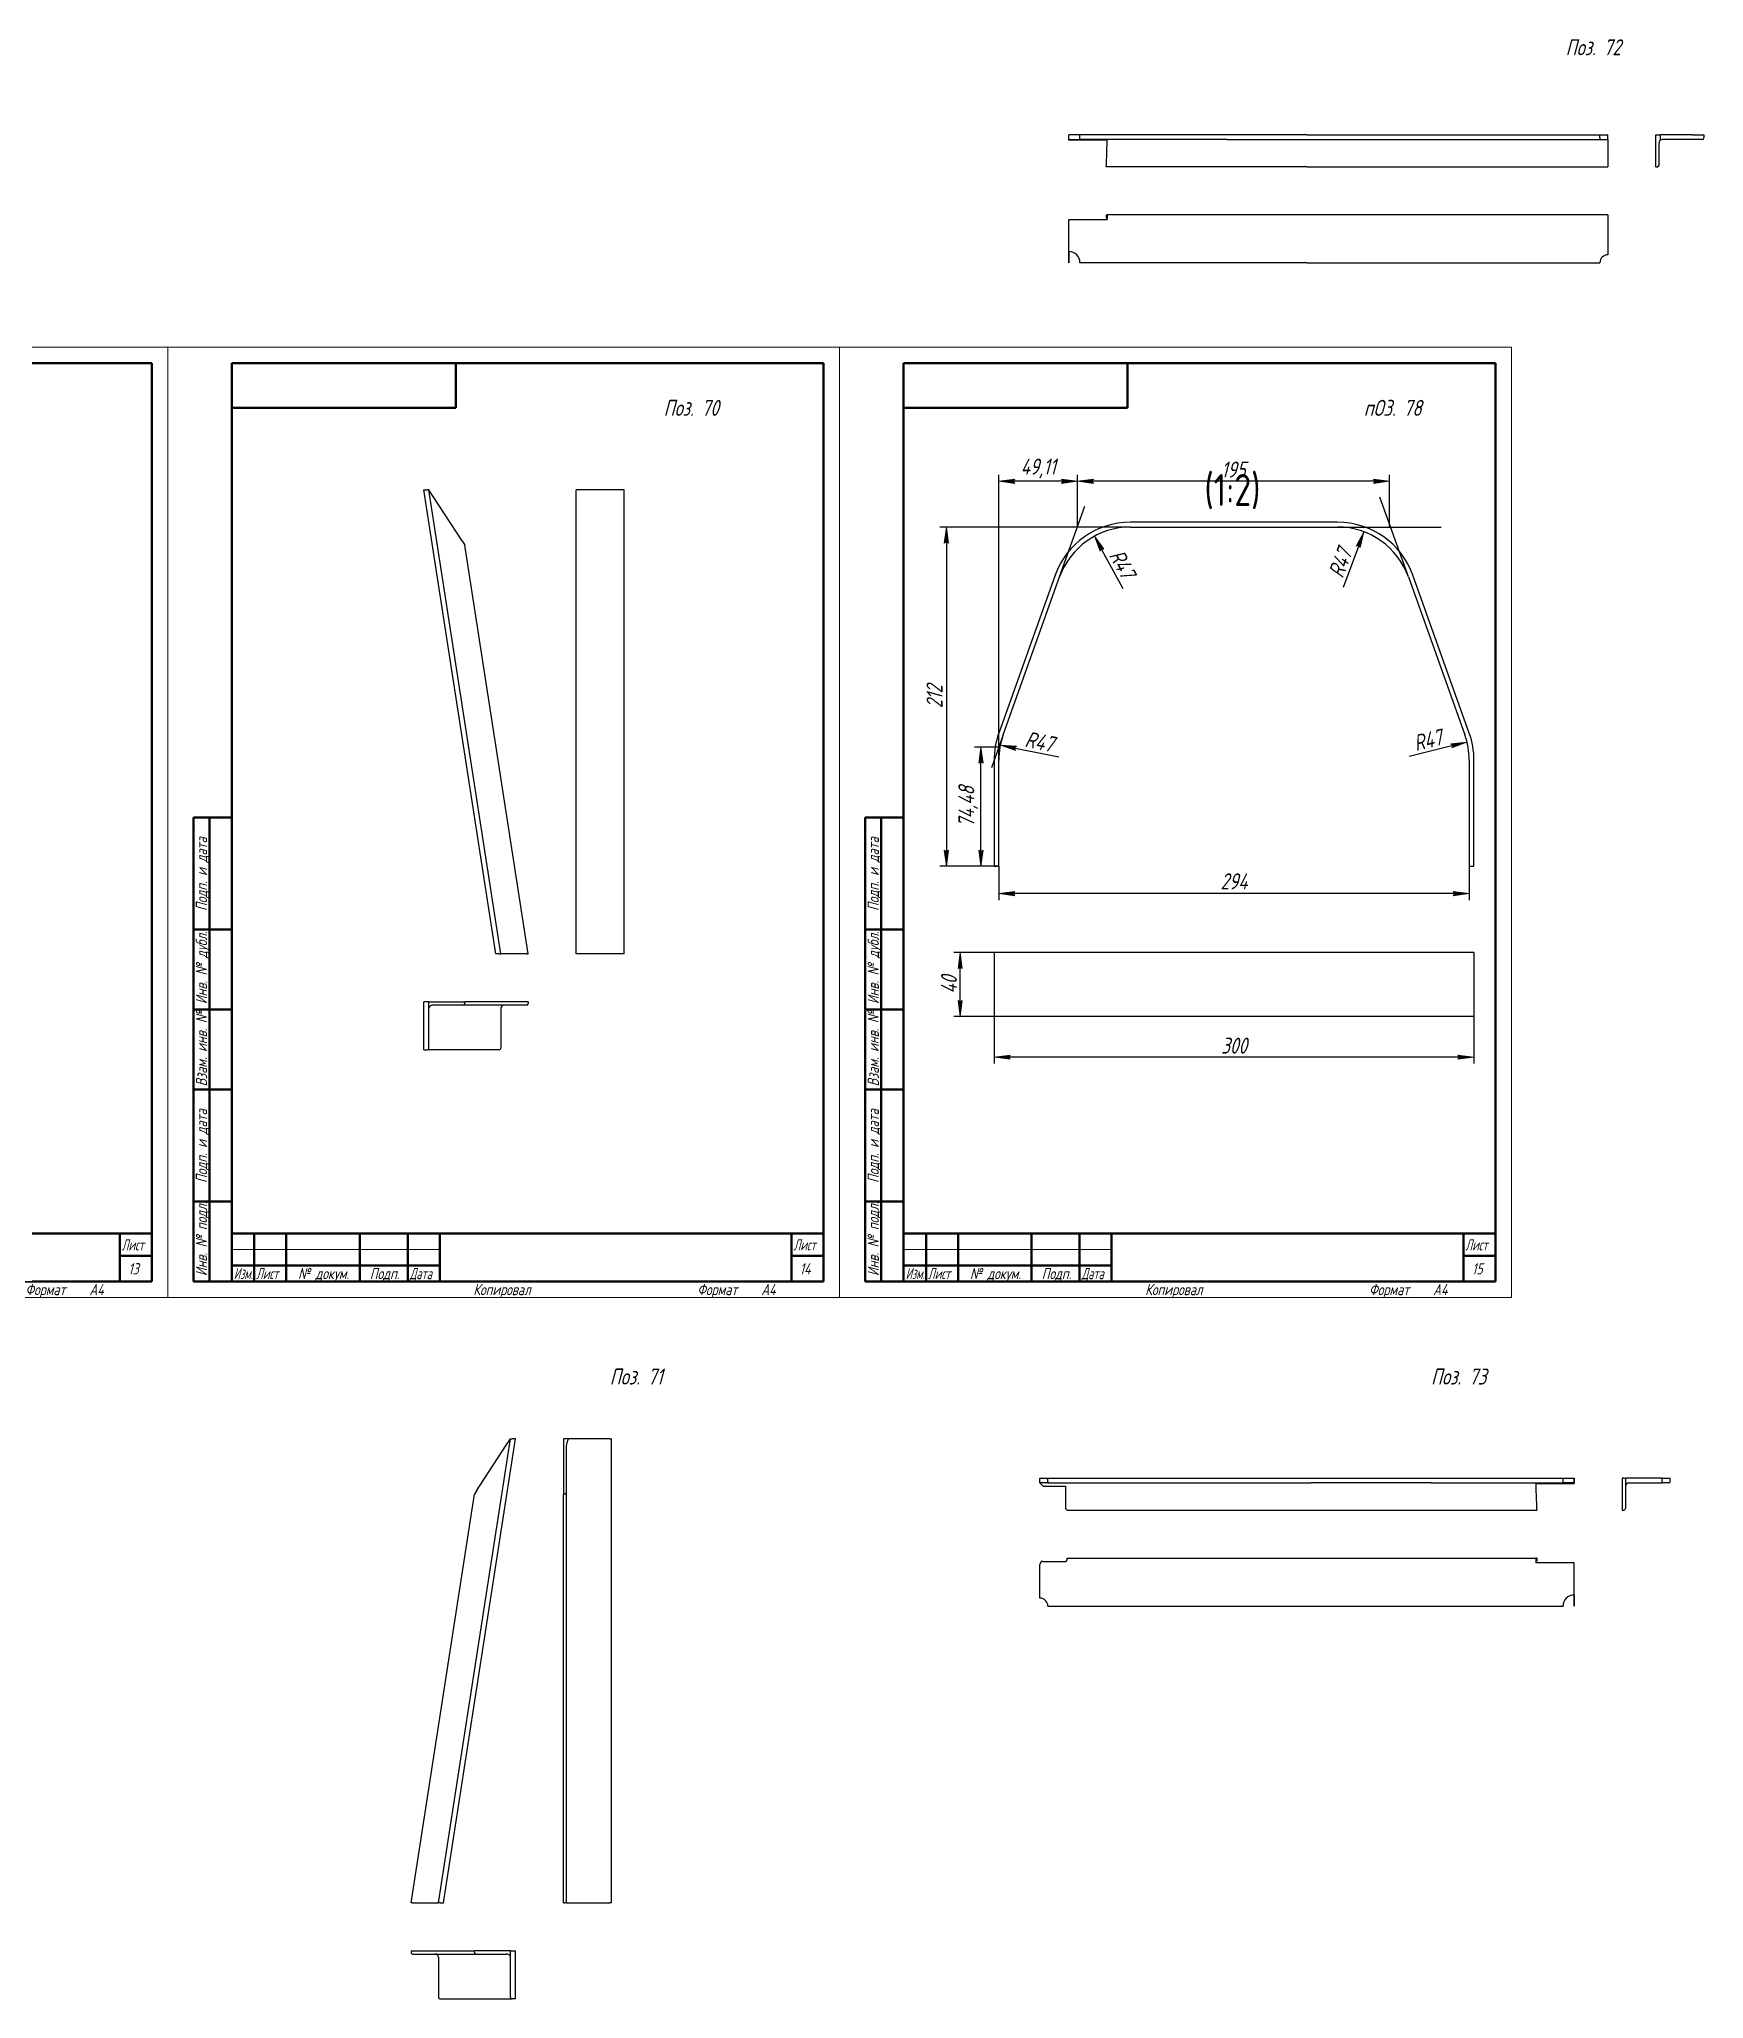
# Model space of a CAD drawing. Header units: millimetres. Extents: x 0 to 3617, y -258 to 680.
# Drawn here: x 2690 to 3210, y -219 to 393 of the extents above; entities that cross this region are included whole.
import ezdxf

# ---------------------------------------------------------------- set-up
doc = ezdxf.new("R2010")
doc.units = ezdxf.units.MM
doc.linetypes.add('K5LT_BASIC', pattern=[0])
doc.linetypes.add('K5LT_THIN', pattern=[0])
doc.layers.add('Системный слой', color=7, linetype='Continuous')
doc.layers.add('Системный слой (1)', color=7, linetype='Continuous', true_color=0x909090)
doc.styles.add('KDIMTEXTSTYLE', font='GOST_AU.SHX', dxfattribs={"width": 0.96, "oblique": 15, "height": 5})
doc.styles.add('KTEXTSTYLE', font='GOST_AU.SHX', dxfattribs={"width": 0.96, "height": 5})
doc.dimstyles.new('KDIMSTYLE (0.50)', dxfattribs={"dimtxt": 5, "dimasz": 1, "dimexe": 2, "dimexo": 0, "dimgap": 1, "dimtad": 1, "dimlfac": 2, "dimtxsty": 'KDIMTEXTSTYLE', "dimsah": 1, "dimcen": 0, "dimdle": 1, "dimadec": 0, "dimazin": 0, "dimtfac": 0.667, "dimtmove": 0, "dimatfit": 3, "dimfxl": 1, "dimtvp": 1, "dimtolj": 1, "dimtzin": 0, "dimarcsym": 0})

# ---------------------------------------------------------------- blocks, each defined once
blk = doc.blocks.new('KDIMARROW_01')
at = {"layer": 'Системный слой'}
blk.add_hatch(color=0, dxfattribs=at).paths.add_polyline_path([(-5, -0.66), (0, 0), (-5, 0.66), (-4.5, 0)])
at = {"layer": 'Системный слой', "color": 0, "linetype": 'K5LT_THIN', "lineweight": 18}
for p, q in [((-4.5, 0), (-5, 0.66)), ((-5, 0.66), (0, 0)), ((0, 0), (-5, -0.66)), ((-5, -0.66), (-4.5, 0))]:
    blk.add_line(p, q, dxfattribs=at)
at = {"layer": 'Системный слой (1)', "color": 0, "linetype": 'K5LT_THIN', "lineweight": 18}
blk.add_line((0, 0), (-1, 0), dxfattribs=at)
blk = doc.blocks.new('D50')
at = {"color": 0, "lineweight": -2}
for p, q in [((2989.77, 134.77), (2989.77, 124.22)), ((3136.77, 134.77), (3136.77, 124.22)), ((3135.77, 126.22), (2990.77, 126.22))]:
    blk.add_line(p, q, dxfattribs=at)
at = {"layer": 'Defpoints', "color": 0}
for p in [(2989.77, 134.77), (3136.77, 134.77), (2989.77, 126.22)]:
    blk.add_point(p, dxfattribs=at)
at = {"color": 0, "lineweight": -2, "rotation": 180}
blk.add_blockref('KDIMARROW_01', (2989.77, 126.22), dxfattribs=at)
at = {"color": 0, "lineweight": -2}
blk.add_blockref('KDIMARROW_01', (3136.77, 126.22), dxfattribs=at)
at = {"color": 7, "insert": (3063.27, 130.06), "char_height": 5, "attachment_point": 5, "style": 'KDIMTEXTSTYLE'}
blk.add_mtext('\\A1;\\H5.0;\\W0.965;\\Q15;294', dxfattribs=at)
blk = doc.blocks.new('D51')
at = {"color": 0, "lineweight": -2}
for p, q in [((3030.89, 240.77), (2971.35, 240.77)), ((2973.35, 239.77), (2973.35, 135.77)), ((2989.77, 134.77), (2971.35, 134.77))]:
    blk.add_line(p, q, dxfattribs=at)
at = {"layer": 'Defpoints', "color": 0}
for p in [(3030.89, 240.77), (2973.35, 134.77), (2989.77, 134.77)]:
    blk.add_point(p, dxfattribs=at)
at = {"color": 0, "lineweight": -2}
for p, rotation in [((2973.35, 240.77), 90), ((2973.35, 134.77), 270)]:
    blk.add_blockref('KDIMARROW_01', p, dxfattribs=dict(at, rotation=rotation))
at = {"color": 7, "insert": (2969.66, 187.77), "char_height": 5, "attachment_point": 5, "rotation": 90, "style": 'KDIMTEXTSTYLE'}
blk.add_mtext('\\A1;\\H5.0;\\W0.965;\\Q15;212', dxfattribs=at)
blk = doc.blocks.new('D52')
at = {"color": 0, "lineweight": -2}
for p, q in [((2989.77, 172.01), (2982.18, 172.01)), ((2984.18, 135.77), (2984.18, 171.01)), ((2989.77, 134.77), (2982.18, 134.77))]:
    blk.add_line(p, q, dxfattribs=at)
at = {"layer": 'Defpoints', "color": 0}
for p in [(2984.18, 172.01), (2989.77, 172.01), (2989.77, 134.77)]:
    blk.add_point(p, dxfattribs=at)
at = {"color": 0, "lineweight": -2}
for p, rotation in [((2984.18, 172.01), 90), ((2984.18, 134.77), 270)]:
    blk.add_blockref('KDIMARROW_01', p, dxfattribs=dict(at, rotation=rotation))
at = {"color": 7, "insert": (2980.18, 153.39), "char_height": 5, "attachment_point": 5, "rotation": 90, "style": 'KDIMTEXTSTYLE'}
blk.add_mtext('\\A1;\\H5.0;\\W0.965;\\Q15;74,48', dxfattribs=at)
blk = doc.blocks.new('D53')
at = {"color": 0, "lineweight": -2}
for p, q in [((2989.77, 134.77), (2989.77, 257.08)), ((3013.33, 255.08), (2990.77, 255.08)), ((3014.33, 240.77), (3014.33, 257.08))]:
    blk.add_line(p, q, dxfattribs=at)
at = {"layer": 'Defpoints', "color": 0}
for p in [(2989.77, 255.08), (3014.33, 240.77), (2989.77, 134.77)]:
    blk.add_point(p, dxfattribs=at)
at = {"color": 0, "lineweight": -2, "rotation": 180}
blk.add_blockref('KDIMARROW_01', (2989.77, 255.08), dxfattribs=at)
at = {"color": 0, "lineweight": -2}
blk.add_blockref('KDIMARROW_01', (3014.33, 255.08), dxfattribs=at)
at = {"color": 7, "insert": (3002.05, 259.08), "char_height": 5, "attachment_point": 5, "style": 'KDIMTEXTSTYLE'}
blk.add_mtext('\\A1;\\H5.0;\\W0.965;\\Q15;49,11', dxfattribs=at)
blk = doc.blocks.new('D54')
at = {"color": 0, "lineweight": -2}
for p, q in [((3014.33, 240.77), (3014.33, 257.08)), ((3110.83, 255.08), (3015.33, 255.08)), ((3111.83, 240.77), (3111.83, 257.08))]:
    blk.add_line(p, q, dxfattribs=at)
at = {"layer": 'Defpoints', "color": 0}
for p in [(3014.33, 255.08), (3014.33, 240.77), (3111.83, 240.77)]:
    blk.add_point(p, dxfattribs=at)
at = {"color": 0, "lineweight": -2, "rotation": 180}
blk.add_blockref('KDIMARROW_01', (3014.33, 255.08), dxfattribs=at)
at = {"color": 0, "lineweight": -2}
blk.add_blockref('KDIMARROW_01', (3111.83, 255.08), dxfattribs=at)
at = {"color": 7, "insert": (3063.08, 258.73), "char_height": 5, "attachment_point": 5, "style": 'KDIMTEXTSTYLE'}
blk.add_mtext('\\A1;\\H5.0;\\W0.965;\\Q15;195', dxfattribs=at)
blk = doc.blocks.new('D55')
at = {"color": 0, "lineweight": -2}
blk.add_line((3020.12, 237.03), (3028.55, 221.57), dxfattribs=at)
at = {"layer": 'Defpoints', "color": 0}
for p in [(3019.64, 237.91), (3030.89, 217.27)]:
    blk.add_point(p, dxfattribs=at)
at = {"color": 0, "lineweight": -2, "rotation": 118.5935279683934}
blk.add_blockref('KDIMARROW_01', (3019.64, 237.91), dxfattribs=at)
at = {"color": 7, "insert": (3028.34, 229.26), "char_height": 5, "attachment_point": 5, "rotation": 298.59353, "style": 'KDIMTEXTSTYLE'}
blk.add_mtext('\\A1;\\H5.0;\\W0.965;\\Q15;R47', dxfattribs=at)
blk = doc.blocks.new('D56')
at = {"color": 0, "lineweight": -2}
blk.add_line((3103.5, 238.36), (3097.36, 221.86), dxfattribs=at)
at = {"layer": 'Defpoints', "color": 0}
for p in [(3103.85, 239.3), (3095.65, 217.27)]:
    blk.add_point(p, dxfattribs=at)
at = {"color": 0, "lineweight": -2, "rotation": 69.59223630563037}
blk.add_blockref('KDIMARROW_01', (3103.85, 239.3), dxfattribs=at)
at = {"color": 7, "insert": (3096.47, 229.5), "char_height": 5, "attachment_point": 5, "rotation": 69.59224, "style": 'KDIMTEXTSTYLE'}
blk.add_mtext('\\A1;\\H5.0;\\W0.965;\\Q15;R47', dxfattribs=at)
blk = doc.blocks.new('D57')
at = {"color": 0, "lineweight": -2}
blk.add_line((2991.22, 172.42), (3008.48, 168.92), dxfattribs=at)
at = {"layer": 'Defpoints', "color": 0}
for p in [(2990.24, 172.62), (3013.27, 167.94)]:
    blk.add_point(p, dxfattribs=at)
at = {"color": 0, "lineweight": -2, "rotation": 168.507727909936}
blk.add_blockref('KDIMARROW_01', (2990.24, 172.62), dxfattribs=at)
at = {"color": 7, "insert": (3002.45, 173.71), "char_height": 5, "attachment_point": 5, "rotation": 348.50773, "style": 'KDIMTEXTSTYLE'}
blk.add_mtext('\\A1;\\H5.0;\\W0.965;\\Q15;R47', dxfattribs=at)
blk = doc.blocks.new('D58')
at = {"color": 0, "lineweight": -2}
blk.add_line((3135.12, 173.33), (3118.02, 169.11), dxfattribs=at)
at = {"layer": 'Defpoints', "color": 0}
for p in [(3136.09, 173.57), (3113.27, 167.94)]:
    blk.add_point(p, dxfattribs=at)
at = {"color": 0, "lineweight": -2, "rotation": 13.85963655986904}
blk.add_blockref('KDIMARROW_01', (3136.09, 173.57), dxfattribs=at)
at = {"color": 7, "insert": (3123.84, 174.15), "char_height": 5, "attachment_point": 5, "rotation": 13.85964, "style": 'KDIMTEXTSTYLE'}
blk.add_mtext('\\A1;\\H5.0;\\W0.965;\\Q15;R47', dxfattribs=at)
blk = doc.blocks.new('D59')
at = {"color": 0, "lineweight": -2}
for p, q in [((2988.27, 107.77), (2975.68, 107.77)), ((2977.68, 88.77), (2977.68, 106.77)), ((2988.27, 87.77), (2975.68, 87.77))]:
    blk.add_line(p, q, dxfattribs=at)
at = {"layer": 'Defpoints', "color": 0}
for p in [(2977.68, 107.77), (2988.27, 107.77), (2988.27, 87.77)]:
    blk.add_point(p, dxfattribs=at)
at = {"color": 0, "lineweight": -2}
for p, rotation in [((2977.68, 107.77), 90), ((2977.68, 87.77), 270)]:
    blk.add_blockref('KDIMARROW_01', p, dxfattribs=dict(at, rotation=rotation))
at = {"color": 7, "insert": (2974.18, 97.77), "char_height": 5, "attachment_point": 5, "rotation": 90, "style": 'KDIMTEXTSTYLE'}
blk.add_mtext('\\A1;\\H5.0;\\W0.965;\\Q15;40', dxfattribs=at)
blk = doc.blocks.new('D60')
at = {"color": 0, "lineweight": -2}
for p, q in [((2988.27, 87.77), (2988.27, 73.1)), ((3138.27, 87.77), (3138.27, 73.1)), ((3137.27, 75.1), (2989.27, 75.1))]:
    blk.add_line(p, q, dxfattribs=at)
at = {"layer": 'Defpoints', "color": 0}
for p in [(2988.27, 87.77), (3138.27, 87.77), (2988.27, 75.1)]:
    blk.add_point(p, dxfattribs=at)
at = {"color": 0, "lineweight": -2, "rotation": 180}
blk.add_blockref('KDIMARROW_01', (2988.27, 75.1), dxfattribs=at)
at = {"color": 0, "lineweight": -2}
blk.add_blockref('KDIMARROW_01', (3138.27, 75.1), dxfattribs=at)
at = {"color": 7, "insert": (3063.27, 78.7), "char_height": 5, "attachment_point": 5, "style": 'KDIMTEXTSTYLE'}
blk.add_mtext('\\A1;\\H5.0;\\W0.965;\\Q15;300', dxfattribs=at)
blk = doc.blocks.new('U18')
at = {"color": 7, "linetype": 'K5LT_THIN', "lineweight": 18}
for p, q in [((2520, 0), (2520, 297)), ((2520, 297), (2730, 297)), ((2730, 297), (2730, 0)), ((2540, 15), (2605, 15)), ((2730, 0), (2520, 0))]:
    blk.add_line(p, q, dxfattribs=at)
at = {"color": 5, "linetype": 'K5LT_BASIC', "lineweight": 60, "true_color": 0x0000ff}
for p, q in [((2540, 5), (2540, 292)), ((2540, 292), (2725, 292)), ((2610, 292), (2610, 278)), ((2725, 292), (2725, 5)), ((2610, 278), (2540, 278)), ((2528, 5), (2528, 150)), ((2540, 150), (2528, 150)), ((2533, 5), (2533, 150)), ((2540, 115), (2528, 115)), ((2540, 90), (2528, 90)), ((2540, 65), (2528, 65)), ((2540, 30), (2528, 30)), ((2540, 20), (2725, 20)), ((2540, 5), (2540, 20)), ((2547, 5), (2547, 20)), ((2557, 5), (2557, 20)), ((2580, 5), (2580, 20)), ((2595, 5), (2595, 20)), ((2605, 5), (2605, 20)), ((2715, 5), (2715, 20)), ((2715, 13), (2725, 13)), ((2540, 10), (2547, 10)), ((2547, 10), (2557, 10)), ((2557, 10), (2580, 10)), ((2580, 10), (2595, 10)), ((2595, 10), (2605, 10)), ((2540, 5), (2528, 5)), ((2725, 5), (2540, 5))]:
    blk.add_line(p, q, dxfattribs=at)
at = {"color": 7, "char_height": 2.5, "attachment_point": 1, "rotation": 90, "style": 'KTEXTSTYLE'}
for s, insert in [('\\H3.5;\\W0.965;\\Q15;\\Q15;Подп. и дата', (2528.77, 120.8)), ('\\H3.5;\\W0.965;\\Q15;\\Q15;Инв. № дубл.', (2528.77, 91.71)), ('\\H3.5;\\W0.965;\\Q15;\\Q15;Взам. инв. №', (2528.77, 65.98)), ('\\H3.5;\\W0.965;\\Q15;\\Q15;Подп. и дата', (2528.77, 35.8)), ('\\H3.5;\\W0.965;\\Q15;\\Q15;Инв. № подл.', (2528.77, 6.71))]:
    blk.add_mtext(s, dxfattribs=dict(at, insert=insert))
at = {"color": 7, "char_height": 2.5, "attachment_point": 1, "style": 'KTEXTSTYLE'}
for s, insert in [('\\H3.5;\\W0.965;\\Q15;\\Q15;\\W0.816;Лист', (2715.6, 18.23)), ('\\H3.5;\\W0.965;\\Q15;\\Q15;\\W0.797;Изм.', (2540.61, 9.23)), ('\\H3.5;\\W0.965;\\Q15;\\Q15;\\W0.816;Лист', (2547.6, 9.23)), ('\\H3.5;\\W0.965;\\Q15;\\Q15;№ докум.', (2560.72, 9.23)), ('\\H3.5;\\W0.965;\\Q15;\\Q15;Подп.', (2583.15, 9.23)), ('\\H3.5;\\W0.965;\\Q15;\\Q15;\\W0.816;Дата', (2595.6, 9.23)), ('\\H3.5;\\W0.965;\\Q15;\\Q15;13', (2717.65, 10.73)), ('\\H3.5;\\W0.965;\\Q15;\\Q15;Копировал', (2615.5, 4.23)), ('\\H3.5;\\W0.965;\\Q15;\\Q15;Формат', (2685.5, 4.23)), ('\\H3.5;\\W0.965;\\Q15;\\Q15;A4', (2705.5, 4.23))]:
    blk.add_mtext(s, dxfattribs=dict(at, insert=insert))
blk = doc.blocks.new('U19')
at = {"color": 7, "linetype": 'K5LT_THIN', "lineweight": 18}
for p, q in [((2730, 0), (2730, 297)), ((2730, 297), (2940, 297)), ((2940, 297), (2940, 0)), ((2750, 15), (2815, 15)), ((2940, 0), (2730, 0))]:
    blk.add_line(p, q, dxfattribs=at)
at = {"color": 5, "linetype": 'K5LT_BASIC', "lineweight": 60, "true_color": 0x0000ff}
for p, q in [((2750, 5), (2750, 292)), ((2750, 292), (2935, 292)), ((2820, 292), (2820, 278)), ((2935, 292), (2935, 5)), ((2820, 278), (2750, 278)), ((2738, 5), (2738, 150)), ((2750, 150), (2738, 150)), ((2743, 5), (2743, 150)), ((2750, 115), (2738, 115)), ((2750, 90), (2738, 90)), ((2750, 65), (2738, 65)), ((2750, 30), (2738, 30)), ((2750, 20), (2935, 20)), ((2750, 5), (2750, 20)), ((2757, 5), (2757, 20)), ((2767, 5), (2767, 20)), ((2790, 5), (2790, 20)), ((2805, 5), (2805, 20)), ((2815, 5), (2815, 20)), ((2925, 5), (2925, 20)), ((2925, 13), (2935, 13)), ((2750, 10), (2757, 10)), ((2757, 10), (2767, 10)), ((2767, 10), (2790, 10)), ((2790, 10), (2805, 10)), ((2805, 10), (2815, 10)), ((2750, 5), (2738, 5)), ((2935, 5), (2750, 5))]:
    blk.add_line(p, q, dxfattribs=at)
at = {"color": 7, "char_height": 2.5, "attachment_point": 1, "rotation": 90, "style": 'KTEXTSTYLE'}
for s, insert in [('\\H3.5;\\W0.965;\\Q15;\\Q15;Подп. и дата', (2738.77, 120.8)), ('\\H3.5;\\W0.965;\\Q15;\\Q15;Инв. № дубл.', (2738.77, 91.71)), ('\\H3.5;\\W0.965;\\Q15;\\Q15;Взам. инв. №', (2738.77, 65.98)), ('\\H3.5;\\W0.965;\\Q15;\\Q15;Подп. и дата', (2738.77, 35.8)), ('\\H3.5;\\W0.965;\\Q15;\\Q15;Инв. № подл.', (2738.77, 6.71))]:
    blk.add_mtext(s, dxfattribs=dict(at, insert=insert))
at = {"color": 7, "char_height": 2.5, "attachment_point": 1, "style": 'KTEXTSTYLE'}
for s, insert in [('\\H3.5;\\W0.965;\\Q15;\\Q15;\\W0.816;Лист', (2925.6, 18.23)), ('\\H3.5;\\W0.965;\\Q15;\\Q15;\\W0.797;Изм.', (2750.61, 9.23)), ('\\H3.5;\\W0.965;\\Q15;\\Q15;\\W0.816;Лист', (2757.6, 9.23)), ('\\H3.5;\\W0.965;\\Q15;\\Q15;№ докум.', (2770.72, 9.23)), ('\\H3.5;\\W0.965;\\Q15;\\Q15;Подп.', (2793.15, 9.23)), ('\\H3.5;\\W0.965;\\Q15;\\Q15;\\W0.816;Дата', (2805.6, 9.23)), ('\\H3.5;\\W0.965;\\Q15;\\Q15;14', (2927.51, 10.73)), ('\\H3.5;\\W0.965;\\Q15;\\Q15;Копировал', (2825.5, 4.23)), ('\\H3.5;\\W0.965;\\Q15;\\Q15;Формат', (2895.5, 4.23)), ('\\H3.5;\\W0.965;\\Q15;\\Q15;A4', (2915.5, 4.23))]:
    blk.add_mtext(s, dxfattribs=dict(at, insert=insert))
blk = doc.blocks.new('U20')
at = {"color": 7, "linetype": 'K5LT_THIN', "lineweight": 18}
for p, q in [((2940, 0), (2940, 297)), ((2940, 297), (3150, 297)), ((3150, 297), (3150, 0)), ((2960, 15), (3025, 15)), ((3150, 0), (2940, 0))]:
    blk.add_line(p, q, dxfattribs=at)
at = {"color": 5, "linetype": 'K5LT_BASIC', "lineweight": 60, "true_color": 0x0000ff}
for p, q in [((2960, 5), (2960, 292)), ((2960, 292), (3145, 292)), ((3030, 292), (3030, 278)), ((3145, 292), (3145, 5)), ((3030, 278), (2960, 278)), ((2948, 5), (2948, 150)), ((2960, 150), (2948, 150)), ((2953, 5), (2953, 150)), ((2960, 115), (2948, 115)), ((2960, 90), (2948, 90)), ((2960, 65), (2948, 65)), ((2960, 30), (2948, 30)), ((2960, 20), (3145, 20)), ((2960, 5), (2960, 20)), ((2967, 5), (2967, 20)), ((2977, 5), (2977, 20)), ((3000, 5), (3000, 20)), ((3015, 5), (3015, 20)), ((3025, 5), (3025, 20)), ((3135, 5), (3135, 20)), ((3135, 13), (3145, 13)), ((2960, 10), (2967, 10)), ((2967, 10), (2977, 10)), ((2977, 10), (3000, 10)), ((3000, 10), (3015, 10)), ((3015, 10), (3025, 10)), ((2960, 5), (2948, 5)), ((3145, 5), (2960, 5))]:
    blk.add_line(p, q, dxfattribs=at)
at = {"color": 7, "char_height": 2.5, "attachment_point": 1, "rotation": 90, "style": 'KTEXTSTYLE'}
for s, insert in [('\\H3.5;\\W0.965;\\Q15;\\Q15;Подп. и дата', (2948.77, 120.8)), ('\\H3.5;\\W0.965;\\Q15;\\Q15;Инв. № дубл.', (2948.77, 91.71)), ('\\H3.5;\\W0.965;\\Q15;\\Q15;Взам. инв. №', (2948.77, 65.98)), ('\\H3.5;\\W0.965;\\Q15;\\Q15;Подп. и дата', (2948.77, 35.8)), ('\\H3.5;\\W0.965;\\Q15;\\Q15;Инв. № подл.', (2948.77, 6.71))]:
    blk.add_mtext(s, dxfattribs=dict(at, insert=insert))
at = {"color": 7, "char_height": 2.5, "attachment_point": 1, "style": 'KTEXTSTYLE'}
for s, insert in [('\\H3.5;\\W0.965;\\Q15;\\Q15;\\W0.816;Лист', (3135.6, 18.23)), ('\\H3.5;\\W0.965;\\Q15;\\Q15;\\W0.797;Изм.', (2960.61, 9.23)), ('\\H3.5;\\W0.965;\\Q15;\\Q15;\\W0.816;Лист', (2967.6, 9.23)), ('\\H3.5;\\W0.965;\\Q15;\\Q15;№ докум.', (2980.72, 9.23)), ('\\H3.5;\\W0.965;\\Q15;\\Q15;Подп.', (3003.15, 9.23)), ('\\H3.5;\\W0.965;\\Q15;\\Q15;\\W0.816;Дата', (3015.6, 9.23)), ('\\H3.5;\\W0.965;\\Q15;\\Q15;15', (3137.65, 10.73)), ('\\H3.5;\\W0.965;\\Q15;\\Q15;Копировал', (3035.5, 4.23)), ('\\H3.5;\\W0.965;\\Q15;\\Q15;Формат', (3105.5, 4.23)), ('\\H3.5;\\W0.965;\\Q15;\\Q15;A4', (3125.5, 4.23))]:
    blk.add_mtext(s, dxfattribs=dict(at, insert=insert))

msp = doc.modelspace()

# ---------------------------------------------------------------- linework, layer by layer
at = {"color": 1}
for p, q in [((3023.6068, 361.7186), (3011.6063, 361.7186)), ((3011.6142, 361.8526), (3011.6076, 361.8526)), ((3015.1142, 363.3526), (3011.6142, 363.3526)), ((3011.6142, 362.3526), (3011.6142, 363.3526)), ((3011.6142, 361.8526), (3011.6142, 362.3526)), ((3011.6142, 361.8526), (3015.0783, 361.8526)), ((3061.1032, 361.8526), (3015.0783, 361.8526)), ((3015.1142, 362.3526), (3015.1142, 363.3526)), ((3061.1032, 363.3526), (3015.1142, 363.3526)), ((3086.1113, 363.3526), (3061.1032, 363.3526)), ((3061.1032, 361.8526), (3086.1113, 361.8526)), ((3086.1113, 363.3526), (3177.6142, 363.3526)), ((3086.1113, 361.8526), (3177.6647, 361.8526)), ((3177.6142, 363.3526), (3180.1142, 363.3526)), ((3177.6142, 362.3526), (3177.6142, 363.3526)), ((3177.6647, 361.8526), (3180.1142, 361.8526)), ((3180.1142, 361.8526), (3180.1142, 363.3526)), ((3180.1142, 361.8526), (3180.1142, 360.8526)), ((3195.1142, 353.3526), (3195.1142, 363.3526)), ((3195.1142, 363.3526), (3196.6142, 363.3526)), ((3206.6142, 363.3526), (3196.6142, 363.3526)), ((3196.6142, 361.7186), (3196.6142, 363.3526)), ((3209.6142, 361.8526), (3197.1142, 361.8526)), ((3206.6142, 363.3526), (3210.1142, 363.3526)), ((3210.1142, 363.3526), (3210.1142, 362.3526)), ((3180.1142, 360.8526), (3180.1142, 353.8526)), ((3196.1142, 353.8526), (3196.1142, 360.8526)), ((3061.1032, 353.3526), (3023.3378, 353.3526)), ((3086.1113, 353.3526), (3061.1032, 353.3526)), ((3086.1113, 353.3526), (3180.1142, 353.3526)), ((3180.1142, 353.8526), (3180.1142, 353.3526)), ((3195.1142, 353.3526), (3195.6142, 353.3526)), ((3011.6063, 336.8526), (3011.6142, 336.8526)), ((3011.6142, 336.8526), (3023.6142, 336.8526)), ((3011.6142, 326.8526), (3011.6142, 336.8526)), ((3023.3378, 338.3526), (3023.3378, 337.8526)), ((3023.3378, 338.3526), (3023.6142, 338.3526)), ((3023.3647, 337.3526), (3023.5969, 337.3526)), ((3180.1142, 338.3526), (3023.6142, 338.3526)), ((3023.6142, 338.3526), (3023.6142, 336.8526)), ((3180.1142, 338.3526), (3180.1142, 325.8526)), ((3011.6076, 323.8526), (3011.6076, 336.3526)), ((3011.6142, 326.8526), (3011.6142, 323.3526)), ((3011.6142, 323.3526), (3011.6112, 323.3526)), ((3061.1032, 323.3526), (3015.1142, 323.3526)), ((3086.1113, 323.3526), (3061.1032, 323.3526)), ((3086.1113, 323.3526), (3177.6142, 323.3526)), ((2832.5713, 107.3797), (2810.0713, 252.3797)), ((2810.0713, 252.3797), (2811.0833, 252.3797)), ((2811.5893, 252.3797), (2811.0833, 252.3797)), ((2812.9169, 250.3453), (2811.5893, 252.3797)), ((2834.0893, 107.3797), (2811.5893, 252.3797)), ((2872.691, 252.3797), (2857.691, 252.3797)), ((2857.691, 107.3797), (2857.691, 252.3797)), ((2872.691, 107.3797), (2872.691, 252.3797)), ((2822.2106, 236.1039), (2812.9169, 250.3453)), ((3008.7576, 225.1752), (3016.6615, 247.3062)), ((3117.7835, 225.1752), (3108.8706, 250.1314)), ((3030.8885, 240.7713), (3001.8885, 240.7713)), ((3095.6526, 242.2713), (3030.8885, 242.2713)), ((3030.8885, 240.7713), (3095.6526, 240.7713)), ((3095.6526, 240.7713), (3128.0051, 240.7713)), ((2822.2106, 236.1039), (2822.8744, 235.0867)), ((2842.691, 107.3797), (2822.8744, 235.0867)), ((3007.345, 225.6798), (2989.727, 176.3494)), ((2991.1396, 175.8449), (3008.7576, 225.1752)), ((3117.7835, 225.1752), (3135.4015, 175.8449)), ((3136.8141, 176.3494), (3119.1961, 225.6798)), ((2989.7705, 167.941), (2989.7705, 180.441)), ((2991.1396, 175.8449), (2987.4399, 165.4857)), ((2988.2705, 167.941), (2988.2705, 134.7713)), ((2989.7705, 134.7713), (2989.7705, 167.941)), ((3136.7705, 167.941), (3136.7705, 134.7713)), ((3138.2705, 134.7713), (3138.2705, 167.941)), ((2988.2705, 134.7713), (2989.7705, 134.7713)), ((3136.7705, 134.7713), (3138.2705, 134.7713)), ((2833.5833, 107.3797), (2832.5713, 107.3797)), ((2833.5833, 107.3797), (2834.0893, 107.3797)), ((2835.1012, 107.3797), (2834.0893, 107.3797)), ((2842.185, 107.3797), (2835.1012, 107.3797)), ((2842.185, 107.3797), (2842.691, 107.3797)), ((2872.691, 107.3797), (2857.691, 107.3797)), ((2989.727, 107.7713), (2988.2705, 107.7713)), ((2988.2705, 107.7713), (2988.2705, 87.7713)), ((3007.345, 107.7713), (2989.727, 107.7713)), ((3030.8885, 107.7713), (3007.345, 107.7713)), ((3095.6526, 107.7713), (3030.8885, 107.7713)), ((3119.1961, 107.7713), (3095.6526, 107.7713)), ((3136.8141, 107.7713), (3119.1961, 107.7713)), ((3138.2705, 107.7713), (3136.8141, 107.7713)), ((3138.2705, 107.7713), (3138.2705, 87.7713)), ((2810.0713, 77.3796), (2810.0713, 92.3796)), ((2811.5893, 92.3796), (2810.0713, 92.3796)), ((2811.5893, 90.3796), (2811.5893, 92.3796)), ((2811.5893, 92.3796), (2822.8744, 92.3796)), ((2822.8744, 91.8796), (2822.8744, 92.3796)), ((2842.691, 92.3796), (2822.8744, 92.3796)), ((2842.691, 92.3796), (2842.691, 91.8796)), ((2811.5893, 77.8796), (2811.5893, 90.3796)), ((2822.2106, 91.3796), (2812.9169, 91.3796)), ((2842.185, 91.3796), (2822.2106, 91.3796)), ((2834.0893, 90.3796), (2834.0893, 77.8796)), ((2989.727, 87.7713), (2988.2705, 87.7713)), ((3007.345, 87.7713), (2989.727, 87.7713)), ((3030.8885, 87.7713), (3007.345, 87.7713)), ((3095.6526, 87.7713), (3030.8885, 87.7713)), ((3119.1961, 87.7713), (3095.6526, 87.7713)), ((3136.8141, 87.7713), (3119.1961, 87.7713)), ((3138.2705, 87.7713), (3136.8141, 87.7713)), ((2810.0713, 77.3796), (2811.0833, 77.3796)), ((2833.5833, 77.3796), (2811.0833, 77.3796)), ((2814.6252, -189.1524), (2837.1252, -44.1524)), ((2816.1431, -189.1524), (2838.6431, -44.1524)), ((2826.5039, -60.4282), (2835.7975, -46.1869)), ((2835.7975, -46.1869), (2837.1252, -44.1524)), ((2837.1252, -44.1524), (2837.6312, -44.1524)), ((2838.6431, -44.1524), (2837.6312, -44.1524)), ((2855.6431, -44.1524), (2853.6431, -44.1524)), ((2853.6431, -44.1524), (2853.6431, -61.4455)), ((2854.6431, -60.4282), (2854.6431, -46.1869)), ((2868.1431, -44.1524), (2855.6431, -44.1524)), ((2868.1431, -44.1524), (2868.6431, -44.1524)), ((2868.6431, -189.1524), (2868.6431, -44.1524)), ((2826.5039, -60.4282), (2825.8401, -61.4455)), ((2854.6431, -189.1524), (2854.6431, -60.4282)), ((3002.6073, -57.9455), (3002.6073, -56.4455)), ((3002.6073, -56.4455), (3005.1073, -56.4455)), ((3005.0568, -57.9455), (3002.6073, -57.9455)), ((3002.6073, -57.9455), (3003.6073, -58.9455)), ((3003.6073, -58.9455), (3010.6073, -58.9455)), ((3005.0568, -57.9455), (3087.4338, -57.9455)), ((3005.1073, -56.4455), (3087.4338, -56.4455)), ((3005.1073, -57.4455), (3005.1073, -56.4455)), ((3010.6073, -58.9455), (3010.6073, -65.9455)), ((3087.4338, -56.4455), (3124.842, -56.4455)), ((3124.842, -57.9455), (3087.4338, -57.9455)), ((3124.842, -56.4455), (3166.1073, -56.4455)), ((3124.842, -57.9455), (3166.1432, -57.9455)), ((3157.6147, -58.0794), (3169.6152, -58.0794)), ((3166.1073, -57.4455), (3166.1073, -56.4455)), ((3166.1073, -56.4455), (3169.6073, -56.4455)), ((3169.6073, -57.9455), (3166.1432, -57.9455)), ((3169.6073, -57.4455), (3169.6073, -56.4455)), ((3169.6073, -57.9455), (3169.6073, -57.4455)), ((3169.6073, -57.9455), (3169.614, -57.9455)), ((3184.6152, -56.4455), (3184.6152, -66.4455)), ((3185.1152, -56.4455), (3184.6152, -56.4455)), ((3185.1152, -56.4455), (3185.6152, -56.4455)), ((3185.6152, -56.4455), (3185.6152, -58.9455)), ((3186.6152, -56.4455), (3185.6152, -56.4455)), ((3185.6152, -58.9455), (3185.6152, -65.9455)), ((3197.1152, -56.4455), (3186.6152, -56.4455)), ((3186.6152, -57.9455), (3197.1152, -57.9455)), ((3197.1152, -57.9455), (3197.1152, -56.4455)), ((3197.1152, -56.4455), (3199.6152, -56.4455)), ((3199.1152, -57.9455), (3197.1152, -57.9455)), ((3199.6152, -57.4455), (3199.6152, -56.4455)), ((2806.0235, -189.1524), (2825.8401, -61.4455)), ((2853.6431, -189.1524), (2853.6431, -61.4455)), ((2854.1431, -61.4455), (2853.6431, -61.4455)), ((3011.1073, -66.4455), (3010.6073, -65.9455)), ((3011.1073, -66.4455), (3087.4338, -66.4455)), ((3087.4338, -66.4455), (3124.842, -66.4455)), ((3124.842, -66.4455), (3157.8838, -66.4455)), ((3184.6152, -66.4455), (3185.1152, -66.4455)), ((3002.6073, -93.9455), (3002.6073, -83.4455)), ((3003.6073, -82.4455), (3010.6073, -82.4455)), ((3011.1073, -81.4455), (3157.6073, -81.4455)), ((3011.1073, -81.9455), (3011.1073, -81.4455)), ((3157.8838, -81.4455), (3157.6073, -81.4455)), ((3157.6073, -81.4455), (3157.6073, -82.9455)), ((3169.6073, -82.9455), (3157.6073, -82.9455)), ((3157.8568, -82.4455), (3157.6246, -82.4455)), ((3157.8838, -81.4455), (3157.8838, -81.9455)), ((3169.6152, -82.9455), (3169.6073, -82.9455)), ((3169.6073, -92.9455), (3169.6073, -82.9455)), ((3169.614, -95.9455), (3169.614, -83.4455)), ((3005.1073, -96.4455), (3087.4338, -96.4455)), ((3087.4338, -96.4455), (3124.842, -96.4455)), ((3124.842, -96.4455), (3166.1073, -96.4455)), ((3169.6073, -92.9455), (3169.6073, -96.4455)), ((3169.6073, -96.4455), (3169.6103, -96.4455)), ((2806.5294, -189.1524), (2806.0235, -189.1524)), ((2806.5294, -189.1524), (2813.6132, -189.1524)), ((2813.6132, -189.1524), (2814.6252, -189.1524)), ((2815.1312, -189.1524), (2814.6252, -189.1524)), ((2815.1312, -189.1524), (2816.1431, -189.1524)), ((2853.6431, -189.1524), (2854.1431, -189.1524)), ((2854.6431, -189.1524), (2854.1431, -189.1524)), ((2854.6431, -189.1524), (2855.6431, -189.1524)), ((2855.6431, -189.1524), (2868.1431, -189.1524)), ((2868.6431, -189.1524), (2868.1431, -189.1524)), ((2806.0235, -204.1526), (2806.0235, -204.6526)), ((2806.0235, -204.1526), (2825.8401, -204.1526)), ((2806.5294, -205.1526), (2826.5039, -205.1526)), ((2814.6252, -206.1526), (2814.6252, -218.6526)), ((2825.8401, -204.6526), (2825.8401, -204.1526)), ((2837.1252, -204.1526), (2825.8401, -204.1526)), ((2826.5039, -205.1526), (2835.7975, -205.1526)), ((2837.1252, -206.1526), (2837.1252, -204.1526)), ((2837.1252, -204.1526), (2838.6431, -204.1526)), ((2837.1252, -218.6526), (2837.1252, -206.1526)), ((2838.6431, -219.1526), (2838.6431, -204.1526)), ((2815.1312, -219.1526), (2837.6312, -219.1526)), ((2838.6431, -219.1526), (2837.6312, -219.1526))]:
    msp.add_line(p, q, dxfattribs=at)
for centre, radius, start, end in [((2842.6142, 363.3526), 169, 359.4460278, 359.4914509), ((2842.6142, 363.3526), 169, 359.4914509, 359.6609697), ((2842.6142, 363.3526), 169, 359.6609697, 0), ((2842.6142, 363.3526), 181, 359.2085967, 359.4827562), ((3197.1142, 360.8526), 1, 120, 180), ((3197.1142, 360.8526), 1, 90, 120), ((3209.6142, 362.3526), 0.5, 270, 0), ((2842.6142, 363.3526), 181, 356.9913805, 359.2085967), ((2842.6142, 363.3526), 181, 356.8328747, 356.9913805), ((3195.6142, 353.8526), 0.5, 270, 0), ((3011.6142, 323.3526), 3.5, 0, 90), ((3180.1142, 323.3526), 2.5, 90, 180), ((3030.8885, 217.2713), 25, 90, 160.3461759), ((3030.8885, 217.2713), 23.5, 90, 160.3461759), ((3095.6526, 217.2713), 25, 19.6538241, 90), ((3095.6526, 217.2713), 23.5, 19.6538241, 90), ((3013.2705, 167.941), 25, 160.3461759, 180), ((3013.2705, 167.941), 23.5, 160.3461759, 180), ((3113.2705, 167.941), 23.5, 0, 19.6538241), ((3113.2705, 167.941), 25, 0, 19.6538241), ((3338.6073, -56.4455), 181, 180.5172438, 180.7914033), ((3338.6073, -56.4455), 181, 180.7914033, 183.0086195), ((3338.6073, -56.4455), 169, 180, 180.3390303), ((3338.6073, -56.4455), 169, 180.3390303, 180.5085491), ((3338.6073, -56.4455), 169, 180.5085491, 180.5539722), ((3186.6152, -58.9455), 1, 90, 180), ((3199.1152, -57.4455), 0.5, 270, 0), ((3338.6073, -56.4455), 181, 183.0086195, 183.1671253), ((3185.1152, -65.9455), 0.5, 270, 0), ((3003.6073, -83.4455), 1, 90, 180), ((3010.6073, -81.9455), 0.5, 270, 0), ((3002.6073, -96.4455), 2.5, 0, 90), ((3169.6073, -96.4455), 3.5, 90, 180)]:
    msp.add_arc(centre, radius, start, end, dxfattribs=at)
for centre, major_axis, ratio, start_param, end_param in [((2822.2106, 91.8796), (-0.6638, 0), 0.75320368, 1.57079633, 3.14159265), ((2842.185, 91.8796), (-0.506, 0), 0.9881739, 1.57079633, 3.14159265), ((2812.9169, 90.3796), (-1.3277, 0), 0.75320368, 4.71238898, 6.28318531), ((2835.1012, 90.3796), (-1.012, 0), 0.9881739, 4.71238898, 6.28318531), ((2811.0833, 77.8796), (-0.506, 0), 0.9881739, 1.57079633, 3.14159265), ((2833.5833, 77.8796), (-0.506, 0), 0.9881739, 1.57079633, 3.14159265), ((2855.6431, -46.1869), (0, 2.0345), 0.49152713, 0, 1.57079633), ((2854.1431, -60.4282), (0, 1.0172), 0.49152713, 3.14159265, 4.71238898), ((2806.5294, -204.6526), (0.506, 0), 0.9881739, 3.14159265, 4.71238898), ((2813.6132, -206.1526), (1.012, 0), 0.9881739, 0, 1.57079633), ((2826.5039, -204.6526), (0.6638, 0), 0.75320368, 3.14159265, 4.71238898), ((2835.7975, -206.1526), (1.3277, 0), 0.75320368, 0, 1.57079633), ((2815.1312, -218.6526), (0.506, 0), 0.9881739, 3.14159265, 4.71238898), ((2837.6312, -218.6526), (0.506, 0), 0.9881739, 3.14159265, 4.71238898)]:
    msp.add_ellipse(centre, major_axis=major_axis, ratio=ratio, start_param=start_param, end_param=end_param, dxfattribs=at)
for points, knots in [([(3015.0783, 361.8526), (3015.0841, 361.8526), (3015.0923, 361.8605), (3015.0994, 361.8839), (3015.1032, 361.904), (3015.1054, 361.9201), (3015.1079, 361.9431), (3015.1107, 361.9827), (3015.1127, 362.0396), (3015.1138, 362.1152), (3015.1142, 362.1934), (3015.1142, 362.2768), (3015.1142, 362.3282), (3015.1142, 362.3526)], [0, 0, 0, 0, 2.11500833, 3.51560126, 4.10268555, 4.72504364, 5.31791094, 6.40866199, 8.21087026, 9.42804132, 11.27206717, 12.7160121, 14, 14, 14, 14]), ([(3177.6142, 362.3526), (3177.6142, 362.3063), (3177.6142, 362.2192), (3177.6147, 362.1074), (3177.6168, 362.0228), (3177.6208, 361.9606), (3177.6264, 361.9182), (3177.6372, 361.8719), (3177.6505, 361.8538), (3177.6634, 361.8526), (3177.6647, 361.8526)], [0, 0, 0, 0, 1.93452021, 3.64951273, 5.04939819, 6.27532155, 7.40056492, 8.26925268, 10.73730842, 11, 11, 11, 11]), ([(3011.6076, 336.3526), (3011.6076, 336.4965), (3011.6072, 336.6686), (3011.6065, 336.8241), (3011.6063, 336.8526)], [0, 0, 0, 0, 4.06276943, 5, 5, 5, 5]), ([(3023.3378, 337.8526), (3023.3378, 337.7812), (3023.3391, 337.6686), (3023.3435, 337.5404), (3023.3477, 337.4628), (3023.3529, 337.4002), (3023.3586, 337.3613), (3023.3629, 337.3526), (3023.3647, 337.3526)], [0, 0, 0, 0, 2.4517791, 3.87794833, 5.13895187, 6.20957063, 7.78698193, 9, 9, 9, 9]), ([(3023.5969, 337.3526), (3023.5976, 337.3526), (3023.599, 337.3453), (3023.6005, 337.3172), (3023.602, 337.2725), (3023.6031, 337.2251), (3023.6041, 337.1646), (3023.6048, 337.1096), (3023.6057, 337.0275), (3023.6063, 336.9401), (3023.6067, 336.8721), (3023.6068, 336.8526)], [0, 0, 0, 0, 1.58605655, 3.49544037, 4.37356881, 6.18165728, 7.11807317, 8.15105635, 9.26190794, 11.23292724, 12, 12, 12, 12]), ([(3011.6112, 323.3526), (3011.611, 323.3526), (3011.6105, 323.3627), (3011.6097, 323.4053), (3011.609, 323.4726), (3011.6081, 323.5864), (3011.6076, 323.7222), (3011.6076, 323.8245), (3011.6076, 323.8526)], [0, 0, 0, 0, 1.41118776, 2.79796108, 4.05965836, 5.50290006, 8.04484232, 9, 9, 9, 9]), ([(3005.1073, -57.4455), (3005.1073, -57.4918), (3005.1074, -57.5788), (3005.1068, -57.6906), (3005.1047, -57.7753), (3005.1007, -57.8374), (3005.0951, -57.8799), (3005.0843, -57.9262), (3005.071, -57.9442), (3005.0581, -57.9455), (3005.0568, -57.9455)], [0, 0, 0, 0, 1.93452021, 3.64951273, 5.04939819, 6.27532155, 7.40056492, 8.26925268, 10.73730842, 11, 11, 11, 11]), ([(3166.1432, -57.9455), (3166.1375, -57.9455), (3166.1292, -57.9376), (3166.1221, -57.9141), (3166.1184, -57.894), (3166.1161, -57.878), (3166.1137, -57.8549), (3166.1108, -57.8154), (3166.1088, -57.7584), (3166.1077, -57.6829), (3166.1074, -57.6047), (3166.1073, -57.5213), (3166.1073, -57.4699), (3166.1073, -57.4455)], [0, 0, 0, 0, 2.11500833, 3.51560126, 4.10268555, 4.72504364, 5.31791094, 6.40866199, 8.21087026, 9.42804132, 11.27206717, 12.7160121, 14, 14, 14, 14]), ([(3157.6246, -82.4455), (3157.6239, -82.4455), (3157.6226, -82.4528), (3157.621, -82.4808), (3157.6195, -82.5255), (3157.6184, -82.573), (3157.6174, -82.6335), (3157.6167, -82.6884), (3157.6158, -82.7706), (3157.6152, -82.858), (3157.6148, -82.926), (3157.6147, -82.9455)], [0, 0, 0, 0, 1.58605655, 3.49544037, 4.37356881, 6.18165728, 7.11807317, 8.15105635, 9.26190794, 11.23292724, 12, 12, 12, 12]), ([(3157.8838, -81.9455), (3157.8838, -82.0169), (3157.8824, -82.1295), (3157.8781, -82.2577), (3157.8738, -82.3353), (3157.8687, -82.3979), (3157.863, -82.4367), (3157.8587, -82.4455), (3157.8568, -82.4455)], [0, 0, 0, 0, 2.4517791, 3.87794833, 5.13895187, 6.20957063, 7.78698193, 9, 9, 9, 9]), ([(3169.614, -83.4455), (3169.614, -83.3015), (3169.6143, -83.1295), (3169.6151, -82.9739), (3169.6152, -82.9455)], [0, 0, 0, 0, 4.06276943, 5, 5, 5, 5]), ([(3169.6103, -96.4455), (3169.6105, -96.4455), (3169.611, -96.4354), (3169.6118, -96.3928), (3169.6126, -96.3255), (3169.6134, -96.2117), (3169.6139, -96.0759), (3169.614, -95.9736), (3169.614, -95.9455)], [0, 0, 0, 0, 1.41118776, 2.79796108, 4.05965836, 5.50290006, 8.04484232, 9, 9, 9, 9])]:
    msp.add_open_spline(points, degree=3, knots=knots, dxfattribs=at)

# ---------------------------------------------------------------- block references
for name in ['U18', 'U19', 'U20']:
    msp.add_blockref(name, (0, 0))

# ---------------------------------------------------------------- texts
at = {"color": 7, "char_height": 2.5, "attachment_point": 1, "style": 'KTEXTSTYLE'}
for s, insert in [('\\H3.5;\\W0.965;\\Q15;\\Q15;\\H5.00;Поз. 72', (3166.9152, 393.1892)), ('\\H3.5;\\W0.965;\\Q15;\\Q15;\\H5.00;Поз. 70', (2884.9761, 280.5112)), ('\\H3.5;\\W0.965;\\Q15;\\Q15;\\H5.00;пОЗ. 78', (3103.847, 280.5112)), ('\\H3.5;\\W0.965;\\Q15;\\Q0;\\H10.00;{\\c16711680;(1:2)}', (3054.0101, 257.3405)), ('\\H3.5;\\W0.965;\\Q15;\\Q15;\\H5.00;Поз. 71', (2868.1431, -22.2077)), ('\\H3.5;\\W0.965;\\Q15;\\Q15;\\H5.00;Поз. 73', (3124.842, -22.2077))]:
    msp.add_mtext(s, dxfattribs=dict(at, insert=insert))

# ---------------------------------------------------------------- dimensions: what is measured, and where the dimension line sits
at = {"color": 7}
for base, p1, p2, picture, middle in [((2989.7705, 255.0848), (3014.3276, 240.7713), (2989.7705, 134.7713), 'D53', (3002.0491, 255.0848)), ((3014.3276, 255.0848), (3111.8288, 240.7713), (3014.3276, 240.7713), 'D54', (3063.0782, 255.0848)), ((2989.7705, 126.2217), (3136.7705, 134.7713), (2989.7705, 134.7713), 'D50', (3063.2705, 126.2217)), ((2988.2705, 75.0955), (3138.2705, 87.7713), (2988.2705, 87.7713), 'D60', (3063.2705, 75.0955))]:
    dim = msp.add_linear_dim(base=base, p1=p1, p2=p2, dimstyle='KDIMSTYLE (0.50)', override={"dimexo": 0, "dimpost": '\\H5.0;\\W0.965;\\Q15;<>', "dimblk1": 'KDIMARROW_01', "dimblk2": 'KDIMARROW_01', "dimse1": 0, "dimse2": 0, "dimclrt": 7, "dimtolj": 1}, dxfattribs=at)
    dim.commit()
    dim.dimension.update_dxf_attribs({"geometry": picture, "text_midpoint": middle, "dimtype": 160})
for base, p1, p2, picture, middle in [((2973.3521, 134.7713), (3030.8885, 240.7713), (2989.7705, 134.7713), 'D51', (2973.3521, 187.7713)), ((2984.1751, 172.0115), (2989.7705, 134.7713), (2989.7705, 172.0115), 'D52', (2984.1751, 153.3914)), ((2977.6772, 107.7713), (2988.2705, 87.7713), (2988.2705, 107.7713), 'D59', (2977.6772, 97.7713))]:
    dim = msp.add_linear_dim(base=base, p1=p1, p2=p2, angle=90, dimstyle='KDIMSTYLE (0.50)', override={"dimexo": 0, "dimpost": '\\H5.0;\\W0.965;\\Q15;<>', "dimblk1": 'KDIMARROW_01', "dimblk2": 'KDIMARROW_01', "dimse1": 0, "dimse2": 0, "dimclrt": 7, "dimtolj": 1}, dxfattribs=at)
    dim.commit()
    dim.dimension.update_dxf_attribs({"geometry": picture, "text_midpoint": middle, "dimtype": 160})
for center, mpoint, picture, middle in [((3095.6526, 217.2713), (3103.847, 239.2964), 'D56', (3099.7498, 228.2839)), ((3030.8885, 217.2713), (3019.6416, 237.9052), 'D55', (3025.2651, 227.5883)), ((3013.2705, 167.941), (2990.2417, 172.623), 'D57', (3001.7561, 170.282)), ((3113.2705, 167.941), (3136.0864, 173.5703), 'D58', (3124.6784, 170.7556))]:
    dim = msp.add_radius_dim(center=center, mpoint=mpoint, dimstyle='KDIMSTYLE (0.50)', override={"dimpost": '\\H5.0;\\W0.965;\\Q15;R<>', "dimblk2": 'KDIMARROW_01', "dimclrt": 7, "dimtolj": 1}, dxfattribs=at)
    dim.commit()
    dim.dimension.update_dxf_attribs({"geometry": picture, "text_midpoint": middle, "dimtype": 164})

doc.saveas('drawing.dxf')
